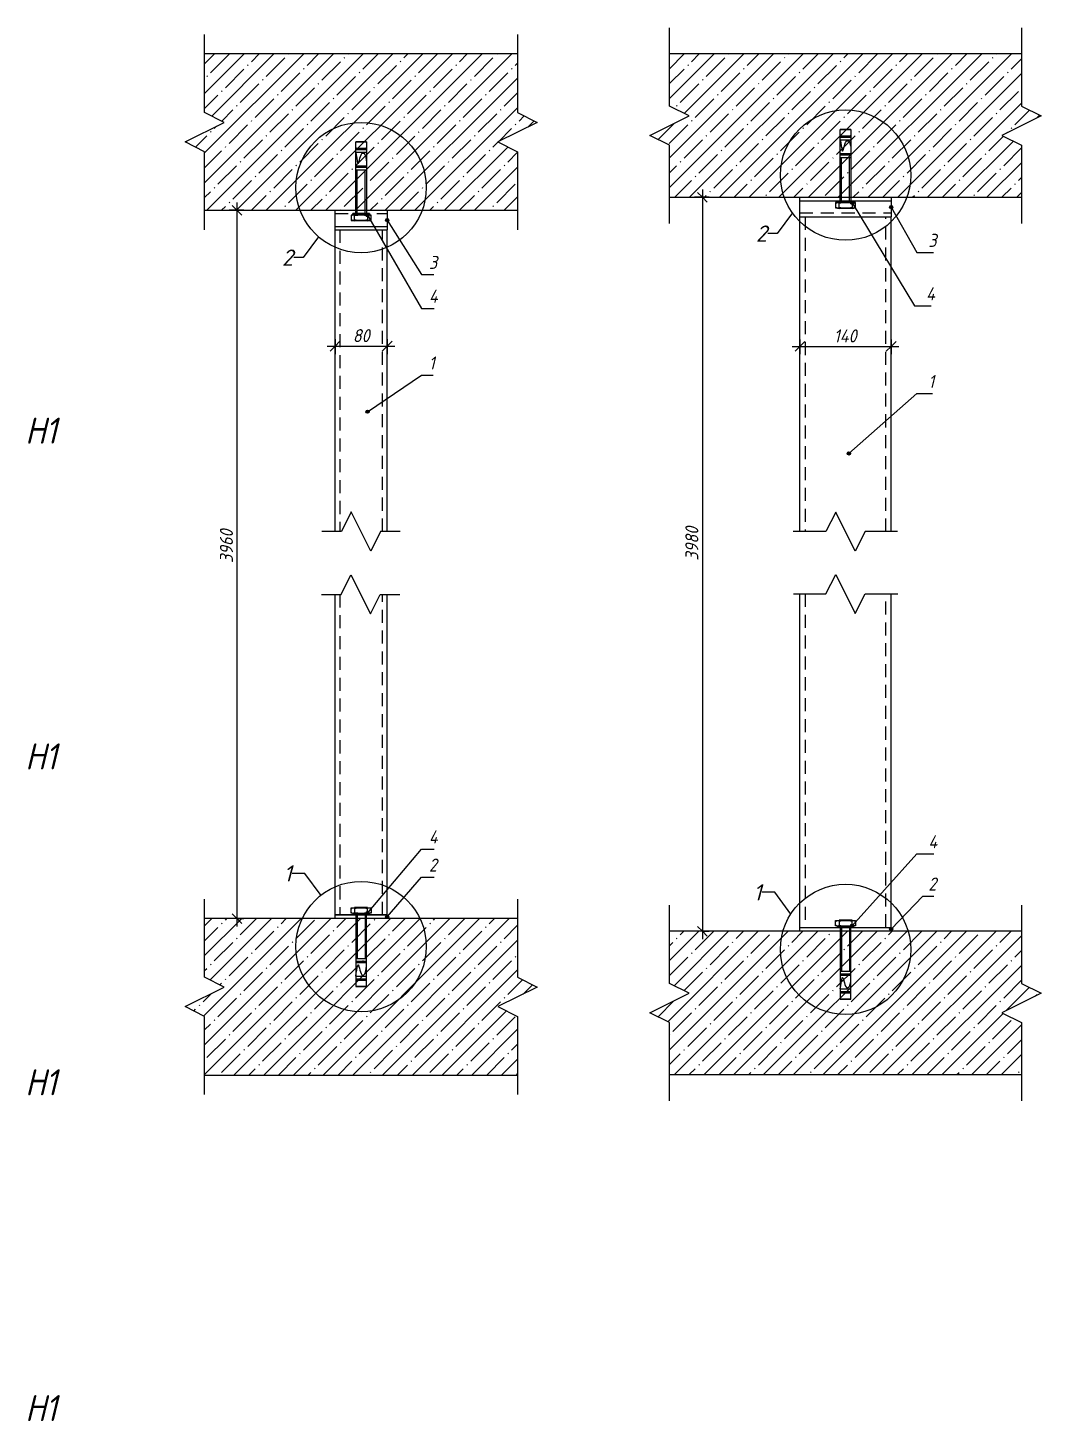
# Model space of a CAD drawing. Header units: millimetres. Extents: x -508 to 38670, y -99 to 8560.
# Drawn here: x 7027 to 8582, y 6222 to 8360 of the extents above; entities that cross this region are included whole.
import ezdxf

# ---------------------------------------------------------------- set-up
doc = ezdxf.new("R2010")
doc.units = ezdxf.units.MM
doc.linetypes.add('200_ШТРИХ_ш1п0_6_', pattern=[32, 20, -12])
for name, color, linetype, lineweight in [('A-ANNO-DIMS', 7, 'Continuous', 9), ('A-ANNO-DIMS-10', 7, 'Continuous', 9), ('A-DETL-1', 7, 'Continuous', 5), ('A-DETL-2', 7, '200_ШТРИХ_ш1п0_6_', 5), ('A-DETL-GENF-1', 7, 'Continuous', 5), ('A-FLOR-FNSH-2', 7, 'Continuous', 20), ('A-FLOR-PATT-1', 7, 'Continuous', 5), ('A-GENM', 7, 'Continuous', 9), ('A-GENM-IDEN', 7, 'Continuous', 9), ('G-ANNO-TEXT', 7, 'Continuous', 9)]:
    doc.layers.add(name, color=color, linetype=linetype, lineweight=lineweight)
doc.styles.add('ISOCPEUR_I', font='isocpeui.ttf', dxfattribs={"width": 0.9, "height": 40})
doc.styles.add('ISOCPEUR_I_2', font='isocpeui.ttf', dxfattribs={"width": 0.9, "height": 20})
doc.styles.add('ISOCPEUR_I_3', font='isocpeui.ttf', dxfattribs={"height": 25})
doc.dimstyles.new('ISO-2_0_0_9К_СРЕДНИЙ_1', dxfattribs={"dimscale": 304.8, "dimtxt": 19.919624, "dimasz": 0.049213, "dimexe": 0.03937, "dimexo": 0, "dimgap": 0, "dimtad": 1, "dimdec": 0, "dimzin": 0, "dimdsep": 46, "dimtxsty": 'ISOCPEUR_I_2', "dimblk1": 'OBLIQUE', "dimblk2": 'OBLIQUE', "dimsah": 1, "dimcen": 0.09, "dimdle": 0.03937, "dimazin": 0, "dimtfac": 1, "dimtdec": 4, "dimtix": 1, "dimtmove": 0, "dimatfit": 3, "dimfxl": 1, "dimtvp": 1, "dimtolj": 1, "dimtzin": 0, "dimarcsym": 2})
pattern_1 = [(45, (8636.327, 4305), (-22.80985, 22.80985), []), (45, (8659.137, 4305), (-22.80985, 22.80985), [40.322, -8.064, 1.341, -6.723])]
pattern_2 = [(45, (9630.798, 4305), (-22.80985, 22.80985), []), (45, (9653.608, 4305), (-22.80985, 22.80985), [40.322, -8.064, 1.341, -6.723])]

# ---------------------------------------------------------------- blocks, each defined once
blk = doc.blocks.new('Фахверк_Влож_Швеллер - Швеллер_Фахверка-28275502-АР1_1_Ф-22_2 эт_')
at = {"layer": 'A-GENM'}
for p, q in [((10230, 8050), (10310, 8050)), ((10230, 7587.1), (10230, 8050)), ((10310, 7587.1), (10310, 8050))]:
    blk.add_line(p, q, dxfattribs=at)
blk = doc.blocks.new('Фахверк_Влож_Полоса верхняя - Полоса верхняя_Фахверка-25617959-АР1_1_Ф-22_2 эт_')
at = {"layer": 'A-GENM'}
for p, q in [((10230, 8055), (10230, 8080)), ((10310, 8080), (10310, 8055)), ((10230, 8050), (10230, 8055)), ((10230, 8055), (10310, 8055)), ((10230, 8050), (10310, 8050)), ((10310, 8055), (10310, 8050))]:
    blk.add_line(p, q, dxfattribs=at)
blk = doc.blocks.new('DET_L_Линия разрыва1 - М10-27046020-АР1_1_Ф-22_2 эт_')
at = {"layer": 'A-DETL-GENF-1'}
for p, q in [((10030, 8230), (10030, 8350)), ((10000, 8185), (10060, 8215)), ((10060, 8215), (10030, 8230)), ((10030, 8170), (10000, 8185)), ((10030, 8050), (10030, 8170))]:
    blk.add_line(p, q, dxfattribs=at)
blk = doc.blocks.new('DET_L_Линия разрыва1 - М10-V9-АР1_1_Ф-22_2 эт_')
at = {"layer": 'A-DETL-GENF-1'}
for p, q in [((10510, 8350), (10510, 8230)), ((10540, 8215), (10480, 8185)), ((10510, 8230), (10540, 8215)), ((10480, 8185), (10510, 8170)), ((10510, 8170), (10510, 8050))]:
    blk.add_line(p, q, dxfattribs=at)
blk = doc.blocks.new('DET_L_Линия разрыва1 - М10-27045875-АР1_1_Ф-22_2 эт_')
at = {"layer": 'A-DETL-GENF-1'}
for p, q in [((10255, 7617.1), (10240, 7587.1)), ((10285, 7557.1), (10255, 7617.1)), ((10240, 7587.1), (10210, 7587.1)), ((10300, 7587.1), (10285, 7557.1)), ((10330, 7587.1), (10300, 7587.1))]:
    blk.add_line(p, q, dxfattribs=at)
blk = doc.blocks.new('Фахверк_Влож_Швеллер - Швеллер_Фахверка-V10-АР1_1_Ф-22_2 эт_')
at = {"layer": 'A-GENM'}
for p, q in [((10230, 6999.1), (10230, 7490.7)), ((10310, 6999.1), (10310, 7490.7)), ((10310, 6999.1), (10230, 6999.1))]:
    blk.add_line(p, q, dxfattribs=at)
blk = doc.blocks.new('Фахверк_Влож_Полоса нижняя - Полоса_Фахверка-25617960-АР1_1_Ф-22_2 эт_')
at = {"layer": 'A-GENM'}
for p, q in [((10230, 6993.1), (10230, 6999.1)), ((10230, 6999.1), (10310, 6999.1)), ((10310, 6999.1), (10310, 6993.1))]:
    blk.add_line(p, q, dxfattribs=at)
blk = doc.blocks.new('DET_L_Линия разрыва1 - М10-27045885-АР1_1_Ф-22_2 эт_')
at = {"layer": 'A-DETL-GENF-1'}
for p, q in [((10239.3, 7490.7), (10254.3, 7520.7)), ((10254.3, 7520.7), (10284.3, 7460.7)), ((10209.3, 7490.7), (10239.3, 7490.7)), ((10284.3, 7460.7), (10299.3, 7490.7)), ((10299.3, 7490.7), (10329.3, 7490.7))]:
    blk.add_line(p, q, dxfattribs=at)
blk = doc.blocks.new('Фахверк_Влож_Швеллер - Швеллер_Фахверка-28622585-АР1_1_Ф-25_1_2 эт_')
at = {"layer": 'A-GENM'}
for p, q in [((-13530, 7587), (-13530, 8070)), ((-13390, 7587), (-13390, 8070))]:
    blk.add_line(p, q, dxfattribs=at)
blk = doc.blocks.new('Фахверк_Влож_Полоса верхняя - Полоса верхняя_Фахверка-25545422-АР1_1_Ф-25_1_2 эт_')
at = {"layer": 'A-GENM'}
for p, q in [((-13530, 8094), (-13530, 8100)), ((-13530, 8070), (-13530, 8094)), ((-13390, 8094), (-13530, 8094)), ((-13390, 8100), (-13390, 8094)), ((-13390, 8094), (-13390, 8070)), ((-13530, 8070), (-13390, 8070))]:
    blk.add_line(p, q, dxfattribs=at)
blk = doc.blocks.new('DET_L_Линия разрыва1 - М10-30320849-АР1_1_Ф-25_1_2 эт_')
at = {"layer": 'A-DETL-GENF-1'}
for p, q in [((-13475.1, 7617), (-13490.1, 7587)), ((-13445.1, 7557), (-13475.1, 7617)), ((-13490.1, 7587), (-13540.1, 7587)), ((-13430.1, 7587), (-13445.1, 7557)), ((-13380.1, 7587), (-13430.1, 7587))]:
    blk.add_line(p, q, dxfattribs=at)
blk = doc.blocks.new('DET_L_Линия разрыва1 - М10-27046020-АР1_1_Ф-25_1_2 эт_')
at = {"layer": 'A-DETL-GENF-1'}
for p, q in [((-13730, 8240), (-13730, 8360)), ((-13700, 8225), (-13730, 8240)), ((-13760, 8195), (-13700, 8225)), ((-13730, 8180), (-13760, 8195)), ((-13730, 8060), (-13730, 8180))]:
    blk.add_line(p, q, dxfattribs=at)
blk = doc.blocks.new('DET_L_Линия разрыва1 - М10-V11-АР1_1_Ф-25_1_2 эт_')
at = {"layer": 'A-DETL-GENF-1'}
for p, q in [((-13190, 8360), (-13190, 8240)), ((-13190, 8240), (-13160, 8225)), ((-13160, 8225), (-13220, 8195)), ((-13220, 8195), (-13190, 8180)), ((-13190, 8180), (-13190, 8060))]:
    blk.add_line(p, q, dxfattribs=at)
blk = doc.blocks.new('Фахверк_Влож_Швеллер - Швеллер_Фахверка-V12-АР1_1_Ф-25_1_2 эт_')
at = {"layer": 'A-GENM'}
for p, q in [((-13530, 6979.7), (-13530, 7491.4)), ((-13390, 6979.7), (-13390, 7491.4))]:
    blk.add_line(p, q, dxfattribs=at)
blk = doc.blocks.new('Фахверк_Влож_Полоса нижняя - Полоса_Фахверка-25308381-АР1_1_Ф-25_1_2 эт_')
at = {"layer": 'A-GENM'}
for p, q in [((-13530, 6973.7), (-13530, 6979.7)), ((-13530, 6979.7), (-13390, 6979.7)), ((-13390, 6979.7), (-13390, 6973.7))]:
    blk.add_line(p, q, dxfattribs=at)
blk = doc.blocks.new('DET_L_Линия разрыва1 - М10-30320923-АР1_1_Ф-25_1_2 эт_')
at = {"layer": 'A-DETL-GENF-1'}
for p, q in [((-13490, 7491.4), (-13475, 7521.4)), ((-13475, 7521.4), (-13445, 7461.4)), ((-13540, 7491.4), (-13490, 7491.4)), ((-13445, 7461.4), (-13430, 7491.4)), ((-13430, 7491.4), (-13380, 7491.4))]:
    blk.add_line(p, q, dxfattribs=at)
blk = doc.blocks.new('DIMBLOCK73-АР1_1_Ф-22_2 эт_')
at = {"layer": 'A-ANNO-DIMS-10', "lineweight": 20}
for p, q in [((7348.2, 8080), (7340.7, 8087.5)), ((7348.2, 8080), (7355.7, 8072.5)), ((7348.2, 6993.1), (7340.7, 7000.6)), ((7348.2, 6993.1), (7355.7, 6985.6))]:
    blk.add_line(p, q, dxfattribs=at)
at = {"layer": 'A-ANNO-DIMS-10'}
for p, q in [((7348.2, 8092), (7348.2, 6981.1)), ((7358.8, 8080), (7336.2, 8080)), ((7348.2, 8080), (7358.8, 8080)), ((7358.8, 6993.1), (7336.2, 6993.1)), ((7348.2, 6993.1), (7358.8, 6993.1))]:
    blk.add_line(p, q, dxfattribs=at)
at = {"layer": 'A-ANNO-DIMS-10', "color": 0, "insert": (7322.1, 7538.9), "char_height": 20, "width": 60.678, "attachment_point": 1, "rotation": 90, "line_spacing_factor": 1.149209, "style": 'ISOCPEUR_I_2'}
blk.add_mtext('3960', dxfattribs=at)
blk = doc.blocks.new('_Oblique')
at = {"color": 0, "linetype": 'ByBlock', "lineweight": -2}
blk.add_line((-0.5, -0.5), (0.5, 0.5), dxfattribs=at)
blk = doc.blocks.new('DIMBLOCK74-АР1_1_Ф-22_2 эт_')
at = {"layer": 'A-ANNO-DIMS-10'}
for p, q in [((7486.7, 7871.5), (7590.7, 7871.5)), ((7498.7, 7882.1), (7498.7, 7859.5)), ((7498.7, 7871.5), (7498.7, 7882.1)), ((7578.7, 7882.1), (7578.7, 7859.5)), ((7578.7, 7871.5), (7578.7, 7882.1))]:
    blk.add_line(p, q, dxfattribs=at)
at = {"layer": 'A-ANNO-DIMS-10', "lineweight": 20}
for p, q in [((7498.7, 7871.5), (7491.2, 7864)), ((7498.7, 7871.5), (7506.2, 7879)), ((7578.7, 7871.5), (7571.2, 7864)), ((7578.7, 7871.5), (7586.2, 7879))]:
    blk.add_line(p, q, dxfattribs=at)
at = {"layer": 'A-ANNO-DIMS-10', "color": 0, "insert": (7526, 7897.7), "char_height": 20, "width": 30.339, "attachment_point": 1, "line_spacing_factor": 1.149209, "style": 'ISOCPEUR_I_2'}
blk.add_mtext('80', dxfattribs=at)
blk = doc.blocks.new('DIMBLOCK75-АР1_1_Ф-25_1_2 эт_')
at = {"layer": 'A-ANNO-DIMS-10', "lineweight": 20}
for p, q in [((8062.2, 8100), (8054.7, 8107.5)), ((8062.2, 8100), (8069.7, 8092.5)), ((8062.2, 6973.7), (8054.7, 6981.2)), ((8062.2, 6973.7), (8069.7, 6966.2))]:
    blk.add_line(p, q, dxfattribs=at)
at = {"layer": 'A-ANNO-DIMS-10'}
for p, q in [((8062.2, 8112), (8062.2, 6961.7)), ((8072.8, 8100), (8050.2, 8100)), ((8062.2, 8100), (8072.8, 8100)), ((8072.8, 6973.7), (8050.2, 6973.7)), ((8062.2, 6973.7), (8072.8, 6973.7))]:
    blk.add_line(p, q, dxfattribs=at)
at = {"layer": 'A-ANNO-DIMS-10', "color": 0, "insert": (8036.1, 7542.5), "char_height": 20, "width": 60.678, "attachment_point": 1, "rotation": 90, "line_spacing_factor": 1.149209, "style": 'ISOCPEUR_I_2'}
blk.add_mtext('3980', dxfattribs=at)
blk = doc.blocks.new('DIMBLOCK76-АР1_1_Ф-25_1_2 эт_')
at = {"layer": 'A-ANNO-DIMS-10'}
for p, q in [((8199.9, 7871.2), (8363.9, 7871.2)), ((8211.9, 7881.8), (8211.9, 7859.2)), ((8211.9, 7871.2), (8211.9, 7881.8)), ((8351.9, 7881.8), (8351.9, 7859.2)), ((8351.9, 7871.2), (8351.9, 7881.8))]:
    blk.add_line(p, q, dxfattribs=at)
at = {"layer": 'A-ANNO-DIMS-10', "lineweight": 20}
for p, q in [((8211.9, 7871.2), (8204.4, 7863.7)), ((8211.9, 7871.2), (8219.4, 7878.7)), ((8351.9, 7871.2), (8344.4, 7863.7)), ((8351.9, 7871.2), (8359.4, 7878.7))]:
    blk.add_line(p, q, dxfattribs=at)
at = {"layer": 'A-ANNO-DIMS-10', "color": 0, "insert": (8264.1, 7897.3), "char_height": 20, "width": 42.751, "attachment_point": 1, "line_spacing_factor": 1.149209, "style": 'ISOCPEUR_I_2'}
blk.add_mtext('140', dxfattribs=at)

msp = doc.modelspace()

# ---------------------------------------------------------------- hatches: boundary and pattern name
at = {"layer": 'A-FLOR-PATT-1'}
h = msp.add_hatch(dxfattribs=at)
h.set_pattern_fill('FP_7', color=256, style=0, pattern_type=2)
h.set_pattern_definition(pattern_1)
h.paths.add_polyline_path([(7298.7, 8080), (7778.7, 8080), (7778.7, 8170), (7748.7, 8185), (7808.7, 8215), (7778.7, 8230), (7778.7, 8320), (7298.7, 8320), (7298.7, 8230), (7328.7, 8215), (7268.7, 8185), (7298.7, 8170), (7298.7, 8096.7)], flags=0)
h = msp.add_hatch(dxfattribs=at)
h.set_pattern_fill('FP_8', color=256, style=0, pattern_type=2)
h.set_pattern_definition(pattern_2)
h.paths.add_polyline_path([(8551.9, 8100), (8551.9, 8180), (8521.9, 8195), (8581.9, 8225), (8551.9, 8240), (8551.9, 8320), (8011.9, 8320), (8011.9, 8240), (8041.9, 8225), (7981.9, 8195), (8011.9, 8180), (8011.9, 8100), (8498.6, 8100)], flags=0)
h = msp.add_hatch(dxfattribs=at)
h.set_pattern_fill('FP_7', color=256, style=0, pattern_type=2)
h.set_pattern_definition(pattern_1)
h.paths.add_polyline_path([(7298.7, 6753.1), (7778.7, 6753.1), (7778.7, 6843.1), (7748.7, 6858.1), (7808.7, 6888.1), (7778.7, 6903.1), (7778.7, 6993.1), (7298.7, 6993.1), (7298.7, 6903.1), (7328.7, 6888.1), (7268.7, 6858.1), (7298.7, 6843.1), (7298.7, 6769.8)], flags=0)
h = msp.add_hatch(dxfattribs=at)
h.set_pattern_fill('FP_8', color=256, style=0, pattern_type=2)
h.set_pattern_definition(pattern_2)
h.paths.add_polyline_path([(8041.9, 6753.7), (8551.9, 6753.7), (8551.9, 6833.7), (8521.9, 6848.7), (8581.9, 6878.7), (8551.9, 6893.7), (8551.9, 6973.7), (8011.9, 6973.7), (8011.9, 6893.7), (8041.9, 6878.7), (7981.9, 6848.7), (8011.9, 6833.7), (8011.9, 6753.7)], flags=0)
at = {"layer": 'A-GENM-IDEN'}
h = msp.add_hatch(color=256, dxfattribs=at)
edge = h.paths.add_edge_path(flags=0)
edge.add_arc((8291.9, 8091.5), 2.5, 0, 360)
h = msp.add_hatch(color=256, dxfattribs=at)
edge = h.paths.add_edge_path(flags=0)
edge.add_arc((8351.9, 8085), 2.5, 0, 360)
h = msp.add_hatch(color=256, dxfattribs=at)
edge = h.paths.add_edge_path(flags=0)
edge.add_arc((7548.7, 8072.5), 2.5, 0, 360)
h = msp.add_hatch(color=256, dxfattribs=at)
edge = h.paths.add_edge_path(flags=0)
edge.add_arc((7578.7, 8065), 2.5, 0, 360)
h = msp.add_hatch(color=256, dxfattribs=at)
edge = h.paths.add_edge_path(flags=0)
edge.add_arc((7548.7, 7771), 2.5, 0, 360)
h = msp.add_hatch(color=256, dxfattribs=at)
edge = h.paths.add_edge_path(flags=0)
edge.add_arc((8287, 7706.9), 2.5, 0, 360)
h = msp.add_hatch(color=256, dxfattribs=at)
edge = h.paths.add_edge_path(flags=0)
edge.add_arc((7548.7, 7001.6), 2.5, 0, 360)
h = msp.add_hatch(color=256, dxfattribs=at)
edge = h.paths.add_edge_path(flags=0)
edge.add_arc((7578.7, 6996.1), 2.5, 0, 360)
h = msp.add_hatch(color=256, dxfattribs=at)
edge = h.paths.add_edge_path(flags=0)
edge.add_arc((8291.9, 6982.2), 2.5, 0, 360)
h = msp.add_hatch(color=256, dxfattribs=at)
edge = h.paths.add_edge_path(flags=0)
edge.add_arc((8351.9, 6976.7), 2.5, 0, 360)

# ---------------------------------------------------------------- linework, layer by layer
at = {"layer": 'A-DETL-1'}
for p, q in [((8290.2, 8204), (8273.7, 8204)), ((8273.7, 8204), (8290.2, 8204)), ((8273.7, 8094), (8273.7, 8204)), ((8273.7, 8192.4), (8290.2, 8192.4)), ((8274.7, 8194.4), (8289.2, 8194.4)), ((8290.2, 8204), (8290.2, 8094)), ((7546.9, 8185), (7530.4, 8185)), ((7530.4, 8185), (7546.9, 8185)), ((7530.4, 8075), (7530.4, 8185)), ((7530.4, 8173.4), (7546.9, 8173.4)), ((7530.4, 8169.2), (7546.9, 8169.2)), ((7531.4, 8175.4), (7546, 8175.4)), ((7546.9, 8185), (7546.9, 8075)), ((8273.7, 8188.2), (8290.2, 8188.2)), ((8273.7, 8167.3), (8290.2, 8167.3)), ((8275.8, 8165.2), (8275.8, 8167.3)), ((8275.8, 8165.2), (8275.8, 8167.3)), ((7530.4, 8148.3), (7546.9, 8148.3)), ((7530.4, 8146.2), (7546.9, 8146.2)), ((7532.5, 8146.2), (7532.5, 8148.3)), ((7532.6, 8146.2), (7532.6, 8148.3)), ((8273.7, 8165.2), (8290.2, 8165.2)), ((8273.7, 8161.1), (8290.2, 8161.1)), ((8275.8, 8094), (8275.8, 8161.1)), ((8288.1, 8094), (8288.1, 8161.1)), ((7530.4, 8142.1), (7546.9, 8142.1)), ((7532.5, 8075), (7532.5, 8142.1)), ((7544.8, 8075), (7544.8, 8142.1)), ((8272, 8092.6), (8266.5, 8091.8)), ((8266.5, 8091.8), (8266.5, 8083.6)), ((8266.5, 8083.6), (8272, 8082.8)), ((8269.3, 8092.6), (8269.3, 8094)), ((8294.6, 8094), (8269.3, 8094)), ((8294.6, 8092.6), (8269.3, 8092.6)), ((8272, 8082.8), (8272, 8092.6)), ((8291.9, 8092.6), (8272, 8092.6)), ((8291.9, 8082.8), (8272, 8082.8)), ((8276.4, 8094), (8278.4, 8094)), ((8297.4, 8091.8), (8291.9, 8092.6)), ((8291.9, 8092.6), (8291.9, 8082.8)), ((8291.9, 8082.8), (8297.4, 8083.6)), ((8294.6, 8094), (8294.6, 8092.6)), ((8297.4, 8083.6), (8297.4, 8091.8)), ((7528.8, 8073.6), (7523.3, 8072.8)), ((7523.3, 8072.8), (7523.3, 8064.6)), ((7523.3, 8064.6), (7528.8, 8063.8)), ((7526, 8073.6), (7526, 8075)), ((7551.4, 8075), (7526, 8075)), ((7551.4, 8073.6), (7526, 8073.6)), ((7528.8, 8063.8), (7528.8, 8073.6)), ((7548.6, 8073.6), (7528.8, 8073.6)), ((7548.6, 8063.8), (7528.8, 8063.8)), ((7533.1, 8075), (7535.2, 8075)), ((7554.1, 8072.8), (7548.6, 8073.6)), ((7548.6, 8073.6), (7548.6, 8063.8)), ((7548.6, 8063.8), (7554.1, 8064.6)), ((7551.4, 8075), (7551.4, 8073.6)), ((7554.1, 8064.6), (7554.1, 8072.8)), ((7523.3, 7009.5), (7528.8, 7010.3)), ((7523.3, 7001.3), (7523.3, 7009.5)), ((7528.8, 7000.6), (7523.3, 7001.3)), ((7551.4, 7000.6), (7526, 7000.6)), ((7526, 7000.6), (7526, 6999.1)), ((7551.4, 6999.1), (7526, 6999.1)), ((7548.6, 7010.3), (7528.8, 7010.3)), ((7528.8, 7010.3), (7528.8, 7000.6)), ((7548.6, 7000.6), (7528.8, 7000.6)), ((7530.4, 6999.1), (7530.4, 6889.1)), ((7532.5, 6999.1), (7532.5, 6932.1)), ((7533.1, 6999.1), (7535.2, 6999.1)), ((7544.8, 6999.1), (7544.8, 6932.1)), ((7546.9, 6889.1), (7546.9, 6999.1)), ((7548.6, 7010.3), (7554.1, 7009.5)), ((7548.6, 7000.6), (7548.6, 7010.3)), ((7554.1, 7001.3), (7548.6, 7000.6)), ((7551.4, 6999.1), (7551.4, 7000.6)), ((7554.1, 7009.5), (7554.1, 7001.3)), ((8266.5, 6990.1), (8272, 6990.8)), ((8266.5, 6981.9), (8266.5, 6990.1)), ((8272, 6981.1), (8266.5, 6981.9)), ((8294.6, 6981.1), (8269.3, 6981.1)), ((8269.3, 6981.1), (8269.3, 6979.7)), ((8294.6, 6979.7), (8269.3, 6979.7)), ((8291.9, 6990.9), (8272, 6990.9)), ((8272, 6990.9), (8272, 6981.1)), ((8291.9, 6981.1), (8272, 6981.1)), ((8273.7, 6979.7), (8273.7, 6869.7)), ((8275.8, 6979.7), (8275.8, 6912.6)), ((8276.4, 6979.7), (8278.4, 6979.7)), ((8288.1, 6979.7), (8288.1, 6912.6)), ((8290.2, 6869.7), (8290.2, 6979.7)), ((8291.9, 6981.1), (8291.9, 6990.9)), ((8291.9, 6990.8), (8297.4, 6990.1)), ((8297.4, 6981.9), (8291.9, 6981.1)), ((8294.6, 6979.7), (8294.6, 6981.1)), ((8297.4, 6990.1), (8297.4, 6981.9)), ((7530.4, 6932.1), (7546.9, 6932.1)), ((7530.4, 6927.9), (7546.9, 6927.9)), ((7532.5, 6927.9), (7532.5, 6925.9)), ((7532.6, 6927.9), (7532.6, 6925.9)), ((7530.4, 6925.9), (7546.9, 6925.9)), ((8273.7, 6912.6), (8290.2, 6912.6)), ((8273.7, 6908.5), (8290.2, 6908.5)), ((8273.7, 6906.4), (8290.2, 6906.4)), ((8275.8, 6908.5), (8275.8, 6906.4)), ((8275.8, 6908.5), (8275.8, 6906.4)), ((7530.4, 6904.9), (7546.9, 6904.9)), ((7530.4, 6900.8), (7546.9, 6900.8)), ((7546.9, 6889.1), (7530.4, 6889.1)), ((7530.4, 6889.1), (7546.9, 6889.1)), ((7531.4, 6898.7), (7546, 6898.7)), ((8273.7, 6885.4), (8290.2, 6885.4)), ((8273.7, 6881.3), (8290.2, 6881.3)), ((8290.2, 6869.7), (8273.7, 6869.7)), ((8273.7, 6869.7), (8290.2, 6869.7)), ((8274.7, 6879.2), (8289.2, 6879.2))]:
    msp.add_line(p, q, dxfattribs=at)
for centre in [(8281.9, 8134), (7538.7, 8115), (7538.7, 6950.3), (8281.9, 6945.9)]:
    msp.add_circle(centre, 100, dxfattribs=at)
for centre, radius, start, end in [((8274.9, 8193.1), 1.38, 98.7234, 149.1005), ((8289, 8193.1), 1.38, 30.8995, 81.2766), ((7531.6, 8174.1), 1.38, 98.7234, 149.1005), ((7545.8, 8174.1), 1.38, 30.8995, 81.2766), ((8269.7, 8087.3), 4.23, 56.0803, 137.7236), ((8269.7, 8088.1), 4.23, 222.2764, 303.9197), ((8281.9, 8048.8), 42.8, 76.6145, 103.3855), ((8281.9, 8126.5), 42.8, 256.6145, 283.3855), ((8294.2, 8087.3), 4.23, 42.2764, 123.9197), ((8294.2, 8088.1), 4.23, 236.0803, 317.7236), ((7526.4, 8068.3), 4.23, 56.0803, 137.7236), ((7526.4, 8069.1), 4.23, 222.2764, 303.9197), ((7538.7, 8029.8), 42.8, 76.6145, 103.3855), ((7538.7, 8107.5), 42.8, 256.6145, 283.3855), ((7551, 8068.3), 4.23, 42.2764, 123.9197), ((7551, 8069.1), 4.23, 236.0803, 317.7236), ((7526.4, 7005), 4.23, 56.0803, 137.7236), ((7526.4, 7005.9), 4.23, 222.2764, 303.9197), ((7538.7, 6966.6), 42.8, 76.6145, 103.3855), ((7538.7, 7044.3), 42.8, 256.6145, 283.3855), ((7551, 7005), 4.23, 42.2764, 123.9197), ((7551, 7005.9), 4.23, 236.0803, 317.7236), ((8269.7, 6985.5), 4.23, 56.0803, 137.7236), ((8269.7, 6986.4), 4.23, 222.2764, 303.9197), ((8281.9, 6947.1), 42.8, 76.6145, 103.3855), ((8281.9, 7024.8), 42.8, 256.6145, 283.3855), ((8294.2, 6985.5), 4.23, 42.2764, 123.9197), ((8294.2, 6986.4), 4.23, 236.0803, 317.7236), ((7531.6, 6900.1), 1.38, 210.8995, 261.2766), ((7545.8, 6900.1), 1.38, 278.7234, 329.1005), ((8274.9, 6880.6), 1.38, 210.8995, 261.2766), ((8289, 6880.6), 1.38, 278.7234, 329.1005)]:
    msp.add_arc(centre, radius, start, end, dxfattribs=at)
for points in [[(8273.7, 8188.2), (8274.9, 8183.5), (8277.3, 8158), (8281.1, 8195.5), (8290.2, 8183.5), (8290.2, 8172.5)], [(7530.4, 8169.2), (7531.6, 8164.5), (7534.1, 8139), (7537.8, 8176.5), (7546.9, 8164.5), (7546.9, 8153.5)], [(7530.4, 6904.9), (7531.6, 6909.6), (7534.1, 6935.1), (7537.8, 6897.6), (7546.9, 6909.6), (7546.9, 6920.6)], [(8273.7, 6885.4), (8274.9, 6890.2), (8277.3, 6915.6), (8281.1, 6878.2), (8290.2, 6890.1), (8290.2, 6901.1)]]:
    msp.add_open_spline(points, degree=3, knots=[3.947128, 3.947128, 3.947128, 3.947128, 10.095996, 20.129437, 28.583816, 28.583816, 28.583816, 28.583816], dxfattribs=at)
at = {"layer": 'A-DETL-2'}
for p, q in [((7498.7, 8075), (7578.7, 8075)), ((8211.9, 8076), (8351.9, 8076)), ((8220, 8070), (8220, 7587)), ((8343.8, 7587), (8343.8, 8070)), ((7506.1, 8050), (7506.1, 7587.1)), ((7571.3, 7587.1), (7571.3, 8050)), ((7506.1, 7490.7), (7506.1, 6999.1)), ((7571.3, 6999.1), (7571.3, 7490.7)), ((8220, 7491.4), (8220, 6979.7)), ((8343.8, 6979.7), (8343.8, 7491.4))]:
    msp.add_line(p, q, dxfattribs=at)
at = {"layer": 'A-FLOR-FNSH-2'}
for p, q in [((7778.7, 8320), (7298.7, 8320)), ((8551.9, 8320), (8011.9, 8320)), ((8011.9, 8100), (8551.9, 8100)), ((7298.7, 8080), (7778.7, 8080)), ((7778.7, 6993.1), (7298.7, 6993.1)), ((8551.9, 6973.7), (8011.9, 6973.7)), ((7298.7, 6753.1), (7778.7, 6753.1)), ((8011.9, 6753.7), (8551.9, 6753.7))]:
    msp.add_line(p, q, dxfattribs=at)
at = {"layer": 'A-GENM-IDEN'}
for p, q in [((8291.9, 8091.5), (8387.6, 7933.3)), ((8351.9, 8085), (8391.1, 8015.3)), ((7548.7, 8072.5), (7631.4, 7929.6)), ((7578.7, 8065), (7631.4, 7981.5)), ((8391.1, 8015.3), (8416.8, 8015.3)), ((7631.4, 7981.5), (7650.5, 7981.5)), ((8387.6, 7933.3), (8413.5, 7933.3)), ((7631.4, 7929.6), (7650.8, 7929.6)), ((7548.7, 7771), (7631.4, 7827.2)), ((7631.4, 7827.2), (7649.1, 7827.2)), ((8287, 7706.9), (8391.1, 7798.7)), ((8391.1, 7798.7), (8415.3, 7798.7)), ((7548.7, 7001.6), (7631.4, 7099.8)), ((7631.4, 7099.8), (7650.8, 7099.8)), ((8291.9, 6982.2), (8391.1, 7092.5)), ((8391.1, 7092.5), (8417.1, 7092.5)), ((7578.7, 6996.1), (7631.4, 7056.7)), ((7631.4, 7056.7), (7650.8, 7056.7)), ((8351.9, 6976.7), (8400.4, 7027.6)), ((8400.4, 7027.6), (8417.1, 7027.6))]:
    msp.add_line(p, q, dxfattribs=at)
for centre in [(8291.9, 8091.5), (8351.9, 8085), (7548.7, 8072.5), (7578.7, 8065), (7548.7, 7771), (8287, 7706.9), (7548.7, 7001.6), (7578.7, 6996.1), (8291.9, 6982.2), (8351.9, 6976.7)]:
    msp.add_circle(centre, 2.5, dxfattribs=at)
at = {"layer": 'G-ANNO-TEXT'}
for p, q in [((8200.5, 8076), (8177, 8044.3)), ((7473.4, 8039.1), (7449.9, 8007.4)), ((8177, 8044.3), (8162.8, 8044.3)), ((7449.9, 8007.4), (7435.7, 8007.4)), ((7452.5, 7062.5), (7433, 7062.5)), ((7477.4, 7028.7), (7452.5, 7062.5)), ((8173.2, 7033.5), (8153.8, 7033.5)), ((8198.1, 6999.7), (8173.2, 7033.5))]:
    msp.add_line(p, q, dxfattribs=at)

# ---------------------------------------------------------------- block references
at = {"layer": 'A-DETL-GENF-1'}
for name, p in [('DET_L_Линия разрыва1 - М10-27046020-АР1_1_Ф-25_1_2 эт_', (21741.9, 0)), ('DET_L_Линия разрыва1 - М10-V11-АР1_1_Ф-25_1_2 эт_', (21741.9, 0)), ('DET_L_Линия разрыва1 - М10-27046020-АР1_1_Ф-22_2 эт_', (-2731.3, 0)), ('DET_L_Линия разрыва1 - М10-V9-АР1_1_Ф-22_2 эт_', (-2731.3, 0)), ('DET_L_Линия разрыва1 - М10-27045875-АР1_1_Ф-22_2 эт_', (-2731.3, 0)), ('DET_L_Линия разрыва1 - М10-30320849-АР1_1_Ф-25_1_2 эт_', (21741.9, 0)), ('DET_L_Линия разрыва1 - М10-27045885-АР1_1_Ф-22_2 эт_', (-2731.3, 0)), ('DET_L_Линия разрыва1 - М10-30320923-АР1_1_Ф-25_1_2 эт_', (21741.9, 0)), ('DET_L_Линия разрыва1 - М10-27046020-АР1_1_Ф-22_2 эт_', (-2731.3, -1326.9)), ('DET_L_Линия разрыва1 - М10-V9-АР1_1_Ф-22_2 эт_', (-2731.3, -1326.9)), ('DET_L_Линия разрыва1 - М10-27046020-АР1_1_Ф-25_1_2 эт_', (21741.9, -1346.3)), ('DET_L_Линия разрыва1 - М10-V11-АР1_1_Ф-25_1_2 эт_', (21741.9, -1346.3))]:
    msp.add_blockref(name, p, dxfattribs=at)
at = {"layer": 'A-GENM'}
for name, p in [('Фахверк_Влож_Полоса верхняя - Полоса верхняя_Фахверка-25545422-АР1_1_Ф-25_1_2 эт_', (21741.9, 0)), ('Фахверк_Влож_Полоса верхняя - Полоса верхняя_Фахверка-25617959-АР1_1_Ф-22_2 эт_', (-2731.3, 0)), ('Фахверк_Влож_Швеллер - Швеллер_Фахверка-28622585-АР1_1_Ф-25_1_2 эт_', (21741.9, 0)), ('Фахверк_Влож_Швеллер - Швеллер_Фахверка-28275502-АР1_1_Ф-22_2 эт_', (-2731.3, 0)), ('Фахверк_Влож_Швеллер - Швеллер_Фахверка-V10-АР1_1_Ф-22_2 эт_', (-2731.3, 0)), ('Фахверк_Влож_Швеллер - Швеллер_Фахверка-V12-АР1_1_Ф-25_1_2 эт_', (21741.9, 0)), ('Фахверк_Влож_Полоса нижняя - Полоса_Фахверка-25617960-АР1_1_Ф-22_2 эт_', (-2731.3, 0)), ('Фахверк_Влож_Полоса нижняя - Полоса_Фахверка-25308381-АР1_1_Ф-25_1_2 эт_', (21741.9, 0))]:
    msp.add_blockref(name, p, dxfattribs=at)

# ---------------------------------------------------------------- texts
at = {"layer": 'A-GENM-IDEN', "char_height": 20, "attachment_point": 1, "style": 'ISOCPEUR_I_2'}
for s, insert, width in [('\\fISOCPEUR|b0|i1|c204|p34|;\\W.9;3', (8409, 8043.9), 15.873), ('\\fISOCPEUR|b0|i1|c204|p34|;\\W.9;3', (7642.8, 8010.1), 15.873), ('\\fISOCPEUR|b0|i1|c204|p34|;\\W.9;4', (7642.8, 7958.2), 18.759), ('\\fISOCPEUR|b0|i1|c204|p34|;\\W.9;4', (8405.5, 7961.9), 18.759), ('\\fISOCPEUR|b0|i1|c204|p34|;\\W.9;1', (7642.8, 7855.8), 11.544), ('\\fISOCPEUR|b0|i1|c204|p34|;\\W.9;1', (8409, 7827.3), 11.544), ('\\fISOCPEUR|b0|i1|c204|p34|;\\W.9;4', (7642.8, 7128.4), 18.759), ('\\fISOCPEUR|b0|i1|c204|p34|;\\W.9;4', (8409, 7121.1), 18.759), ('\\fISOCPEUR|b0|i1|c204|p34|;\\W.9;2', (7642.8, 7085.3), 15.873), ('\\fISOCPEUR|b0|i1|c204|p34|;\\W.9;2', (8409, 7056.2), 15.873)]:
    msp.add_mtext(s, dxfattribs=dict(at, insert=insert, width=width))
at = {"layer": 'G-ANNO-TEXT', "attachment_point": 1}
for s, insert, char_height, width, style in [('\\fISOCPEUR|b0|i1|c204|p34|;2', (8144.3, 8056.8), 25, 22.447, 'ISOCPEUR_I_3'), ('\\fISOCPEUR|b0|i1|c204|p34|;2', (7417.2, 8019.9), 25, 22.447, 'ISOCPEUR_I_3'), ('\\fISOCPEUR|b0|i1|c204|p34|;\\W.9;Н', (7023.3, 7762), 40, 37.519, 'ISOCPEUR_I'), ('\\fISOCPEUR|b0|i1|c204|p34|;\\W.9;1', (7054.2, 7762), 40, 23.089, 'ISOCPEUR_I'), ('\\fISOCPEUR|b0|i1|c204|p34|;\\W.9;Н', (7023.3, 7262), 40, 37.519, 'ISOCPEUR_I'), ('\\fISOCPEUR|b0|i1|c204|p34|;\\W.9;1', (7054.2, 7262), 40, 23.089, 'ISOCPEUR_I'), ('\\fISOCPEUR|b0|i1|c204|p34|;1', (7419.8, 7075), 25, 16.034, 'ISOCPEUR_I_3'), ('\\fISOCPEUR|b0|i1|c204|p34|;1', (8140.5, 7046), 25, 16.034, 'ISOCPEUR_I_3'), ('\\fISOCPEUR|b0|i1|c204|p34|;\\W.9;Н', (7023.3, 6762), 40, 37.519, 'ISOCPEUR_I'), ('\\fISOCPEUR|b0|i1|c204|p34|;\\W.9;1', (7054.2, 6762), 40, 23.089, 'ISOCPEUR_I'), ('\\fISOCPEUR|b0|i1|c204|p34|;\\W.9;Н', (7023.3, 6262), 40, 37.519, 'ISOCPEUR_I'), ('\\fISOCPEUR|b0|i1|c204|p34|;\\W.9;1', (7054.2, 6262), 40, 23.089, 'ISOCPEUR_I')]:
    msp.add_mtext(s, dxfattribs=dict(at, insert=insert, char_height=char_height, width=width, style=style))

# ---------------------------------------------------------------- dimensions: what is measured, and where the dimension line sits
at = {"layer": 'A-ANNO-DIMS'}
for base, p1, p2, override, picture, middle in [((8062.2, 6973.7), (8072.8, 8100), (8072.8, 6973.7), {"dimpost": '<>', "dimfxl": 1126.331002}, 'DIMBLOCK75-АР1_1_Ф-25_1_2 эт_', (8052.2, 7536.8)), ((7348.2, 6993.1), (7358.8, 8080), (7358.8, 6993.1), {"dimpost": '<>', "dimfxl": 1086.870971}, 'DIMBLOCK73-АР1_1_Ф-22_2 эт_', (7338.1, 7536.6))]:
    dim = msp.add_linear_dim(base=base, p1=p1, p2=p2, angle=90, dimstyle='ISO-2_0_0_9К_СРЕДНИЙ_1', override=override, dxfattribs=at)
    dim.commit()
    dim.dimension.update_dxf_attribs({"geometry": picture, "text_midpoint": middle})
for base, p1, p2, override, picture, middle in [((7578.7, 7871.5), (7498.7, 7882.1), (7578.7, 7882.1), {"dimpost": '<>', "dimfxl": 80}, 'DIMBLOCK74-АР1_1_Ф-22_2 эт_', (7538.7, 7881.5)), ((8351.9, 7871.2), (8211.9, 7881.8), (8351.9, 7881.8), {"dimpost": '<>', "dimfxl": 140}, 'DIMBLOCK76-АР1_1_Ф-25_1_2 эт_', (8281.9, 7881.2))]:
    dim = msp.add_linear_dim(base=base, p1=p1, p2=p2, dimstyle='ISO-2_0_0_9К_СРЕДНИЙ_1', override=override, dxfattribs=at)
    dim.commit()
    dim.dimension.update_dxf_attribs({"geometry": picture, "text_midpoint": middle})

doc.saveas('drawing.dxf')
